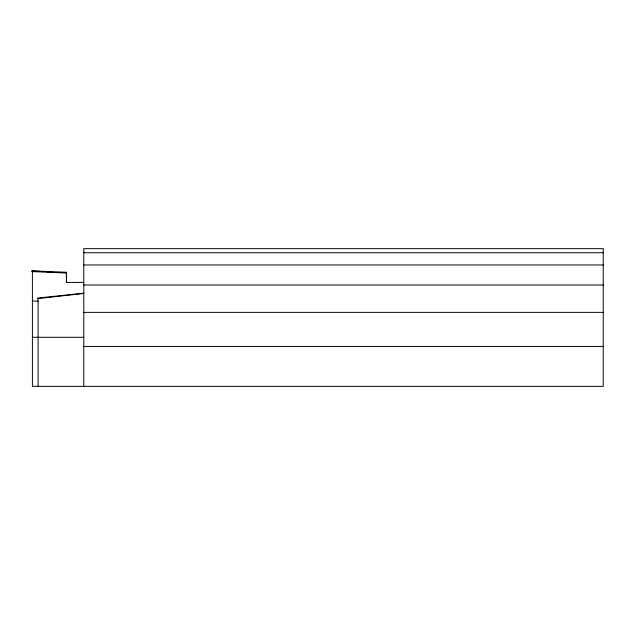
<?xml version="1.0" encoding="UTF-8"?>
<svg xmlns="http://www.w3.org/2000/svg" width="635" height="635" viewBox="0 0 635 635"><rect width="100%" height="100%" fill="white"/><g stroke="black" fill="none" stroke-linecap="round" stroke-linejoin="round"><path stroke-width="0.95" d="M66.524 282.4L66.572 272.24L31.75 270.851L31.75 271.582L66.564 273.026M83.788 293.172L37.457 298.101L37.457 298.664L83.788 293.457M83.788 252.754L603.25 252.754M83.788 264.97L603.25 264.97M83.788 282.4L66.397 282.4L66.397 272.931M83.788 284.996L603.25 284.996M32.401 301.085L38.108 301.085M83.788 312.364L603.25 312.364M32.401 337.28L83.788 337.28M83.788 346.416L603.25 346.416M41.14 271.486L32.401 270.978L32.401 386.35L603.25 386.35L603.25 248.65L83.788 248.65L83.788 386.35M46.966 271.82L51.824 272.097M38.108 298.664L38.108 386.35"/></g></svg>
